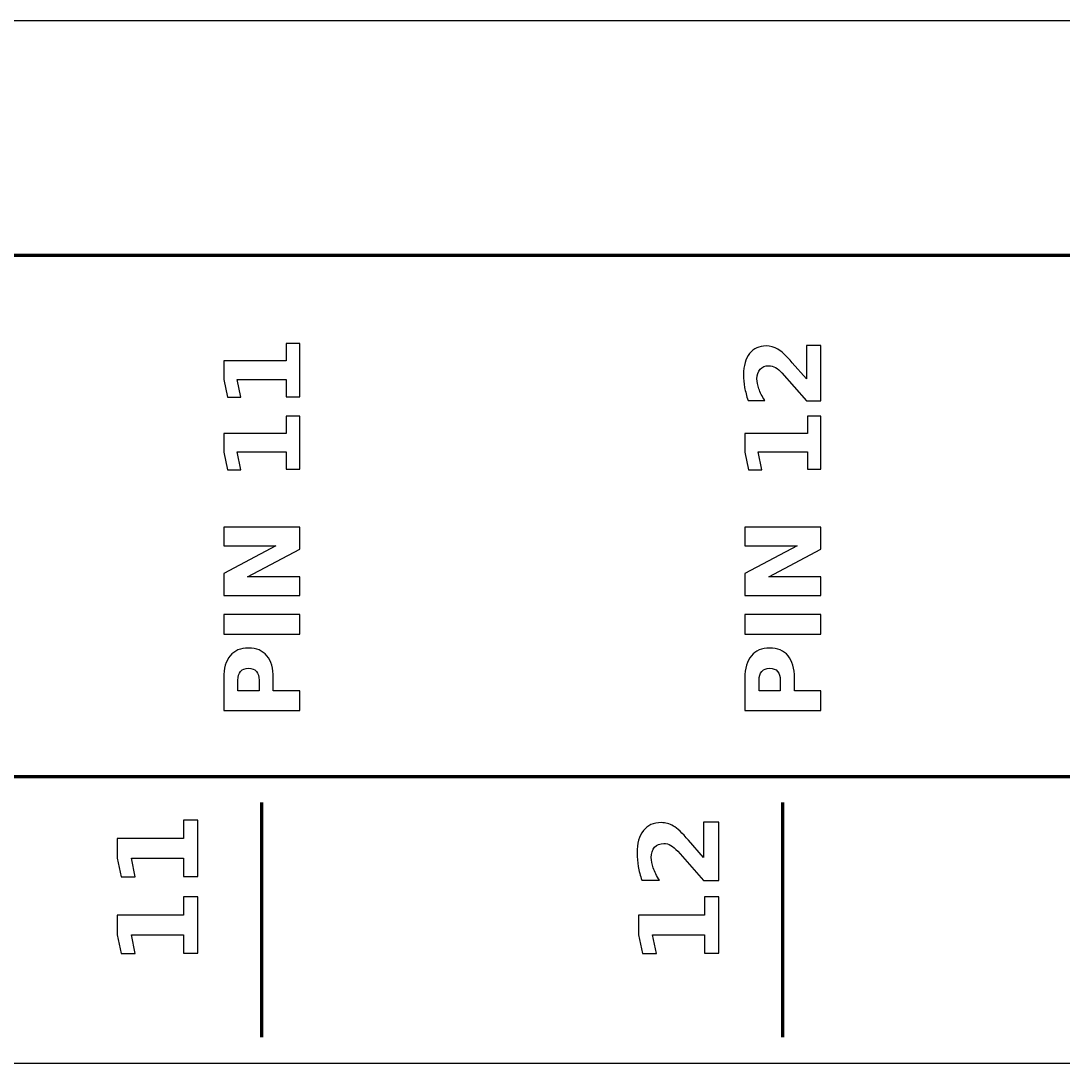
# Model space of a CAD drawing. Header units: centimetres. Extents: x -18.5 to -2.5, y -15.8 to -13.8.
# Drawn here: x -8.5 to -6.5, y -15.85 to -13.85 of the extents above; entities that cross this region are included whole.
import ezdxf

# ---------------------------------------------------------------- set-up
doc = ezdxf.new("R2010")
doc.units = ezdxf.units.CM
doc.header["$MEASUREMENT"] = 0
doc.layers.add('Layer 1', color=7, linetype='Continuous')

msp = doc.modelspace()

# ---------------------------------------------------------------- linework, layer by layer
at = {"layer": 'Layer 1', "color": 7}
msp.add_open_spline([(-18.5, -13.85), (-18.5, -13.85), (-2.5, -13.85), (-2.5, -13.85), (-2.5, -13.85), (-2.5, -13.85), (-2.5, -15.85), (-2.5, -15.85), (-2.5, -15.85), (-2.5, -15.85), (-18.5, -15.85), (-18.5, -15.85), (-18.5, -15.85), (-18.5, -15.85), (-18.5, -13.85), (-18.5, -13.85)], degree=3, knots=[0, 0, 0, 0, 0.25, 0.25, 0.25, 0.25, 0.5, 0.5, 0.5, 0.5, 0.75, 0.75, 0.75, 0.75, 1, 1, 1, 1], dxfattribs=at)
msp.add_open_spline([(-18.5, -13.85), (-18.5, -13.85), (-2.5, -13.85), (-2.5, -13.85), (-2.5, -13.85), (-2.5, -13.85), (-2.5, -15.85), (-2.5, -15.85), (-2.5, -15.85), (-2.5, -15.85), (-18.5, -15.85), (-18.5, -15.85), (-18.5, -15.85), (-18.5, -15.85), (-18.5, -13.85), (-18.5, -13.85)], degree=3, knots=[0, 0, 0, 0, 0.25, 0.25, 0.25, 0.25, 0.5, 0.5, 0.5, 0.5, 0.75, 0.75, 0.75, 0.75, 1, 1, 1, 1], dxfattribs=at)
at = {"layer": 'Layer 1', "color": 250, "lineweight": 100}
msp.add_open_spline([(-18.30001, -15.3), (-18.30001, -15.3), (-18.30001, -14.3), (-18.30001, -14.3), (-18.30001, -14.3), (-18.30001, -14.3), (-2.70001, -14.3), (-2.70001, -14.3), (-2.70001, -14.3), (-2.70001, -14.3), (-2.70001, -15.3), (-2.70001, -15.3), (-2.70001, -15.3), (-2.70001, -15.3), (-18.30001, -15.3), (-18.30001, -15.3)], degree=3, knots=[0, 0, 0, 0, 0.25, 0.25, 0.25, 0.25, 0.5, 0.5, 0.5, 0.5, 0.75, 0.75, 0.75, 0.75, 1, 1, 1, 1], dxfattribs=at)
at = {"layer": 'Layer 1', "color": 250}
for points, knots in [([(-7.99067, -14.57128), (-7.99067, -14.57128), (-7.99067, -14.53808), (-7.99067, -14.53808), (-7.99067, -14.53808), (-7.99067, -14.53808), (-8.0849, -14.53808), (-8.0849, -14.53808), (-8.0849, -14.53808), (-8.0849, -14.53808), (-8.07787, -14.57214), (-8.07787, -14.57214), (-8.07787, -14.57214), (-8.07787, -14.57214), (-8.10347, -14.57214), (-8.10347, -14.57214), (-8.10347, -14.57214), (-8.10347, -14.57214), (-8.1105, -14.53828), (-8.1105, -14.53828), (-8.1105, -14.53828), (-8.1105, -14.53828), (-8.1105, -14.50254), (-8.1105, -14.50254), (-8.1105, -14.50254), (-8.1105, -14.50254), (-7.99067, -14.50254), (-7.99067, -14.50254), (-7.99067, -14.50254), (-7.99067, -14.50254), (-7.99067, -14.46934), (-7.99067, -14.46934), (-7.99067, -14.46934), (-7.99067, -14.46934), (-7.9647, -14.46934), (-7.9647, -14.46934), (-7.9647, -14.46934), (-7.9647, -14.46934), (-7.9647, -14.57128), (-7.9647, -14.57128), (-7.9647, -14.57128), (-7.9647, -14.57128), (-7.99067, -14.57128), (-7.99067, -14.57128)], [0, 0, 0, 0, 0.0909091, 0.0909091, 0.0909091, 0.0909091, 0.1818182, 0.1818182, 0.1818182, 0.1818182, 0.2727273, 0.2727273, 0.2727273, 0.2727273, 0.3636364, 0.3636364, 0.3636364, 0.3636364, 0.4545455, 0.4545455, 0.4545455, 0.4545455, 0.5454545, 0.5454545, 0.5454545, 0.5454545, 0.6363636, 0.6363636, 0.6363636, 0.6363636, 0.7272727, 0.7272727, 0.7272727, 0.7272727, 0.8181818, 0.8181818, 0.8181818, 0.8181818, 0.9090909, 0.9090909, 0.9090909, 0.9090909, 1, 1, 1, 1]), ([(-6.99233, -14.53708), (-6.99233, -14.53708), (-6.99233, -14.47291), (-6.99233, -14.47291), (-6.99233, -14.47291), (-6.99233, -14.47291), (-6.9647, -14.47291), (-6.9647, -14.47291), (-6.9647, -14.47291), (-6.9647, -14.47291), (-6.9647, -14.57888), (-6.9647, -14.57888), (-6.9647, -14.57888), (-6.9647, -14.57888), (-6.99233, -14.57888), (-6.99233, -14.57888), (-6.99233, -14.57888), (-6.99233, -14.57888), (-7.0393, -14.52564), (-7.0393, -14.52564), (-7.0393, -14.52564), (-7.0436, -14.52088), (-7.0478, -14.51738), (-7.0519, -14.51511), (-7.0519, -14.51511), (-7.056, -14.51281), (-7.06027, -14.51168), (-7.0647, -14.51168), (-7.0647, -14.51168), (-7.07153, -14.51168), (-7.07703, -14.51398), (-7.0812, -14.51858), (-7.0812, -14.51858), (-7.08537, -14.52314), (-7.08743, -14.52924), (-7.08743, -14.53688), (-7.08743, -14.53688), (-7.08743, -14.54274), (-7.08617, -14.54914), (-7.08367, -14.55611), (-7.08367, -14.55611), (-7.08117, -14.56308), (-7.07743, -14.57054), (-7.0725, -14.57848), (-7.0725, -14.57848), (-7.0725, -14.57848), (-7.10453, -14.57848), (-7.10453, -14.57848), (-7.10453, -14.57848), (-7.10733, -14.57001), (-7.10947, -14.56164), (-7.11093, -14.55338), (-7.11093, -14.55338), (-7.1124, -14.54511), (-7.11313, -14.53701), (-7.11313, -14.52904), (-7.11313, -14.52904), (-7.11313, -14.51161), (-7.1093, -14.49804), (-7.1016, -14.48838), (-7.1016, -14.48838), (-7.09393, -14.47871), (-7.08323, -14.47388), (-7.06947, -14.47388), (-7.06947, -14.47388), (-7.06153, -14.47388), (-7.05413, -14.47594), (-7.04727, -14.48004), (-7.04727, -14.48004), (-7.0404, -14.48414), (-7.0312, -14.49278), (-7.01967, -14.50591), (-7.01967, -14.50591), (-7.01967, -14.50591), (-6.99233, -14.53708), (-6.99233, -14.53708)], [0, 0, 0, 0, 0.0526316, 0.0526316, 0.0526316, 0.0526316, 0.1052632, 0.1052632, 0.1052632, 0.1052632, 0.1578947, 0.1578947, 0.1578947, 0.1578947, 0.2105263, 0.2105263, 0.2105263, 0.2105263, 0.2631579, 0.2631579, 0.2631579, 0.2631579, 0.3157895, 0.3157895, 0.3157895, 0.3157895, 0.3684211, 0.3684211, 0.3684211, 0.3684211, 0.4210526, 0.4210526, 0.4210526, 0.4210526, 0.4736842, 0.4736842, 0.4736842, 0.4736842, 0.5263158, 0.5263158, 0.5263158, 0.5263158, 0.5789474, 0.5789474, 0.5789474, 0.5789474, 0.6315789, 0.6315789, 0.6315789, 0.6315789, 0.6842105, 0.6842105, 0.6842105, 0.6842105, 0.7368421, 0.7368421, 0.7368421, 0.7368421, 0.7894737, 0.7894737, 0.7894737, 0.7894737, 0.8421053, 0.8421053, 0.8421053, 0.8421053, 0.8947368, 0.8947368, 0.8947368, 0.8947368, 0.9473684, 0.9473684, 0.9473684, 0.9473684, 1, 1, 1, 1]), ([(-7.99067, -14.71045), (-7.99067, -14.71045), (-7.99067, -14.67725), (-7.99067, -14.67725), (-7.99067, -14.67725), (-7.99067, -14.67725), (-8.0849, -14.67725), (-8.0849, -14.67725), (-8.0849, -14.67725), (-8.0849, -14.67725), (-8.07787, -14.71131), (-8.07787, -14.71131), (-8.07787, -14.71131), (-8.07787, -14.71131), (-8.10347, -14.71131), (-8.10347, -14.71131), (-8.10347, -14.71131), (-8.10347, -14.71131), (-8.1105, -14.67745), (-8.1105, -14.67745), (-8.1105, -14.67745), (-8.1105, -14.67745), (-8.1105, -14.64171), (-8.1105, -14.64171), (-8.1105, -14.64171), (-8.1105, -14.64171), (-7.99067, -14.64171), (-7.99067, -14.64171), (-7.99067, -14.64171), (-7.99067, -14.64171), (-7.99067, -14.60851), (-7.99067, -14.60851), (-7.99067, -14.60851), (-7.99067, -14.60851), (-7.9647, -14.60851), (-7.9647, -14.60851), (-7.9647, -14.60851), (-7.9647, -14.60851), (-7.9647, -14.71045), (-7.9647, -14.71045), (-7.9647, -14.71045), (-7.9647, -14.71045), (-7.99067, -14.71045), (-7.99067, -14.71045)], [0, 0, 0, 0, 0.0909091, 0.0909091, 0.0909091, 0.0909091, 0.1818182, 0.1818182, 0.1818182, 0.1818182, 0.2727273, 0.2727273, 0.2727273, 0.2727273, 0.3636364, 0.3636364, 0.3636364, 0.3636364, 0.4545455, 0.4545455, 0.4545455, 0.4545455, 0.5454545, 0.5454545, 0.5454545, 0.5454545, 0.6363636, 0.6363636, 0.6363636, 0.6363636, 0.7272727, 0.7272727, 0.7272727, 0.7272727, 0.8181818, 0.8181818, 0.8181818, 0.8181818, 0.9090909, 0.9090909, 0.9090909, 0.9090909, 1, 1, 1, 1]), ([(-6.99067, -14.71045), (-6.99067, -14.71045), (-6.99067, -14.67725), (-6.99067, -14.67725), (-6.99067, -14.67725), (-6.99067, -14.67725), (-7.0849, -14.67725), (-7.0849, -14.67725), (-7.0849, -14.67725), (-7.0849, -14.67725), (-7.07787, -14.71131), (-7.07787, -14.71131), (-7.07787, -14.71131), (-7.07787, -14.71131), (-7.10347, -14.71131), (-7.10347, -14.71131), (-7.10347, -14.71131), (-7.10347, -14.71131), (-7.1105, -14.67745), (-7.1105, -14.67745), (-7.1105, -14.67745), (-7.1105, -14.67745), (-7.1105, -14.64171), (-7.1105, -14.64171), (-7.1105, -14.64171), (-7.1105, -14.64171), (-6.99067, -14.64171), (-6.99067, -14.64171), (-6.99067, -14.64171), (-6.99067, -14.64171), (-6.99067, -14.60851), (-6.99067, -14.60851), (-6.99067, -14.60851), (-6.99067, -14.60851), (-6.9647, -14.60851), (-6.9647, -14.60851), (-6.9647, -14.60851), (-6.9647, -14.60851), (-6.9647, -14.71045), (-6.9647, -14.71045), (-6.9647, -14.71045), (-6.9647, -14.71045), (-6.99067, -14.71045), (-6.99067, -14.71045)], [0, 0, 0, 0, 0.0909091, 0.0909091, 0.0909091, 0.0909091, 0.1818182, 0.1818182, 0.1818182, 0.1818182, 0.2727273, 0.2727273, 0.2727273, 0.2727273, 0.3636364, 0.3636364, 0.3636364, 0.3636364, 0.4545455, 0.4545455, 0.4545455, 0.4545455, 0.5454545, 0.5454545, 0.5454545, 0.5454545, 0.6363636, 0.6363636, 0.6363636, 0.6363636, 0.7272727, 0.7272727, 0.7272727, 0.7272727, 0.8181818, 0.8181818, 0.8181818, 0.8181818, 0.9090909, 0.9090909, 0.9090909, 0.9090909, 1, 1, 1, 1]), ([(-8.1105, -14.95251), (-8.1105, -14.95251), (-8.1105, -14.91051), (-8.1105, -14.91051), (-8.1105, -14.91051), (-8.1105, -14.91051), (-8.0105, -14.85748), (-8.0105, -14.85748), (-8.0105, -14.85748), (-8.0105, -14.85748), (-8.1105, -14.85748), (-8.1105, -14.85748), (-8.1105, -14.85748), (-8.1105, -14.85748), (-8.1105, -14.82185), (-8.1105, -14.82185), (-8.1105, -14.82185), (-8.1105, -14.82185), (-7.9647, -14.82185), (-7.9647, -14.82185), (-7.9647, -14.82185), (-7.9647, -14.82185), (-7.9647, -14.86385), (-7.9647, -14.86385), (-7.9647, -14.86385), (-7.9647, -14.86385), (-8.0647, -14.91688), (-8.0647, -14.91688), (-8.0647, -14.91688), (-8.0647, -14.91688), (-7.9647, -14.91688), (-7.9647, -14.91688), (-7.9647, -14.91688), (-7.9647, -14.91688), (-7.9647, -14.95251), (-7.9647, -14.95251), (-7.9647, -14.95251), (-7.9647, -14.95251), (-8.1105, -14.95251), (-8.1105, -14.95251)], [0, 0, 0, 0, 0.1, 0.1, 0.1, 0.1, 0.2, 0.2, 0.2, 0.2, 0.3, 0.3, 0.3, 0.3, 0.4, 0.4, 0.4, 0.4, 0.5, 0.5, 0.5, 0.5, 0.6, 0.6, 0.6, 0.6, 0.7, 0.7, 0.7, 0.7, 0.8, 0.8, 0.8, 0.8, 0.9, 0.9, 0.9, 0.9, 1, 1, 1, 1]), ([(-7.1105, -14.95251), (-7.1105, -14.95251), (-7.1105, -14.91051), (-7.1105, -14.91051), (-7.1105, -14.91051), (-7.1105, -14.91051), (-7.0105, -14.85748), (-7.0105, -14.85748), (-7.0105, -14.85748), (-7.0105, -14.85748), (-7.1105, -14.85748), (-7.1105, -14.85748), (-7.1105, -14.85748), (-7.1105, -14.85748), (-7.1105, -14.82185), (-7.1105, -14.82185), (-7.1105, -14.82185), (-7.1105, -14.82185), (-6.9647, -14.82185), (-6.9647, -14.82185), (-6.9647, -14.82185), (-6.9647, -14.82185), (-6.9647, -14.86385), (-6.9647, -14.86385), (-6.9647, -14.86385), (-6.9647, -14.86385), (-7.0647, -14.91688), (-7.0647, -14.91688), (-7.0647, -14.91688), (-7.0647, -14.91688), (-6.9647, -14.91688), (-6.9647, -14.91688), (-6.9647, -14.91688), (-6.9647, -14.91688), (-6.9647, -14.95251), (-6.9647, -14.95251), (-6.9647, -14.95251), (-6.9647, -14.95251), (-7.1105, -14.95251), (-7.1105, -14.95251)], [0, 0, 0, 0, 0.1, 0.1, 0.1, 0.1, 0.2, 0.2, 0.2, 0.2, 0.3, 0.3, 0.3, 0.3, 0.4, 0.4, 0.4, 0.4, 0.5, 0.5, 0.5, 0.5, 0.6, 0.6, 0.6, 0.6, 0.7, 0.7, 0.7, 0.7, 0.8, 0.8, 0.8, 0.8, 0.9, 0.9, 0.9, 0.9, 1, 1, 1, 1]), ([(-8.1105, -15.02691), (-8.1105, -15.02691), (-8.1105, -14.98931), (-8.1105, -14.98931), (-8.1105, -14.98931), (-8.1105, -14.98931), (-7.9647, -14.98931), (-7.9647, -14.98931), (-7.9647, -14.98931), (-7.9647, -14.98931), (-7.9647, -15.02691), (-7.9647, -15.02691), (-7.9647, -15.02691), (-7.9647, -15.02691), (-8.1105, -15.02691), (-8.1105, -15.02691)], [0, 0, 0, 0, 0.25, 0.25, 0.25, 0.25, 0.5, 0.5, 0.5, 0.5, 0.75, 0.75, 0.75, 0.75, 1, 1, 1, 1]), ([(-7.1105, -15.02691), (-7.1105, -15.02691), (-7.1105, -14.98931), (-7.1105, -14.98931), (-7.1105, -14.98931), (-7.1105, -14.98931), (-6.9647, -14.98931), (-6.9647, -14.98931), (-6.9647, -14.98931), (-6.9647, -14.98931), (-6.9647, -15.02691), (-6.9647, -15.02691), (-6.9647, -15.02691), (-6.9647, -15.02691), (-7.1105, -15.02691), (-7.1105, -15.02691)], [0, 0, 0, 0, 0.25, 0.25, 0.25, 0.25, 0.5, 0.5, 0.5, 0.5, 0.75, 0.75, 0.75, 0.75, 1, 1, 1, 1]), ([(-8.1105, -15.17348), (-8.1105, -15.17348), (-8.1105, -15.11108), (-8.1105, -15.11108), (-8.1105, -15.11108), (-8.1105, -15.09252), (-8.10637, -15.07828), (-8.09813, -15.06835), (-8.09813, -15.06835), (-8.0899, -15.05842), (-8.07817, -15.05345), (-8.06293, -15.05345), (-8.06293, -15.05345), (-8.04767, -15.05345), (-8.0359, -15.05842), (-8.02767, -15.06835), (-8.02767, -15.06835), (-8.01943, -15.07828), (-8.0153, -15.09252), (-8.0153, -15.11108), (-8.0153, -15.11108), (-8.0153, -15.11108), (-8.0153, -15.13588), (-8.0153, -15.13588), (-8.0153, -15.13588), (-8.0153, -15.13588), (-7.9647, -15.13588), (-7.9647, -15.13588), (-7.9647, -15.13588), (-7.9647, -15.13588), (-7.9647, -15.17348), (-7.9647, -15.17348), (-7.9647, -15.17348), (-7.9647, -15.17348), (-8.1105, -15.17348), (-8.1105, -15.17348)], [0, 0, 0, 0, 0.1111111, 0.1111111, 0.1111111, 0.1111111, 0.2222222, 0.2222222, 0.2222222, 0.2222222, 0.3333333, 0.3333333, 0.3333333, 0.3333333, 0.4444444, 0.4444444, 0.4444444, 0.4444444, 0.5555556, 0.5555556, 0.5555556, 0.5555556, 0.6666667, 0.6666667, 0.6666667, 0.6666667, 0.7777778, 0.7777778, 0.7777778, 0.7777778, 0.8888889, 0.8888889, 0.8888889, 0.8888889, 1, 1, 1, 1]), ([(-7.1105, -15.17348), (-7.1105, -15.17348), (-7.1105, -15.11108), (-7.1105, -15.11108), (-7.1105, -15.11108), (-7.1105, -15.09252), (-7.10637, -15.07828), (-7.09813, -15.06835), (-7.09813, -15.06835), (-7.0899, -15.05842), (-7.07817, -15.05345), (-7.06293, -15.05345), (-7.06293, -15.05345), (-7.04767, -15.05345), (-7.0359, -15.05842), (-7.02767, -15.06835), (-7.02767, -15.06835), (-7.01943, -15.07828), (-7.0153, -15.09252), (-7.0153, -15.11108), (-7.0153, -15.11108), (-7.0153, -15.11108), (-7.0153, -15.13588), (-7.0153, -15.13588), (-7.0153, -15.13588), (-7.0153, -15.13588), (-6.9647, -15.13588), (-6.9647, -15.13588), (-6.9647, -15.13588), (-6.9647, -15.13588), (-6.9647, -15.17348), (-6.9647, -15.17348), (-6.9647, -15.17348), (-6.9647, -15.17348), (-7.1105, -15.17348), (-7.1105, -15.17348)], [0, 0, 0, 0, 0.1111111, 0.1111111, 0.1111111, 0.1111111, 0.2222222, 0.2222222, 0.2222222, 0.2222222, 0.3333333, 0.3333333, 0.3333333, 0.3333333, 0.4444444, 0.4444444, 0.4444444, 0.4444444, 0.5555556, 0.5555556, 0.5555556, 0.5555556, 0.6666667, 0.6666667, 0.6666667, 0.6666667, 0.7777778, 0.7777778, 0.7777778, 0.7777778, 0.8888889, 0.8888889, 0.8888889, 0.8888889, 1, 1, 1, 1]), ([(-8.08327, -15.13588), (-8.08327, -15.13588), (-8.04253, -15.13588), (-8.04253, -15.13588), (-8.04253, -15.13588), (-8.04253, -15.13588), (-8.04253, -15.11508), (-8.04253, -15.11508), (-8.04253, -15.11508), (-8.04253, -15.10778), (-8.0443, -15.10215), (-8.04787, -15.09818), (-8.04787, -15.09818), (-8.0514, -15.09422), (-8.05643, -15.09222), (-8.06293, -15.09222), (-8.06293, -15.09222), (-8.06947, -15.09222), (-8.07447, -15.09422), (-8.078, -15.09818), (-8.078, -15.09818), (-8.0815, -15.10215), (-8.08327, -15.10778), (-8.08327, -15.11508), (-8.08327, -15.11508), (-8.08327, -15.11508), (-8.08327, -15.13588), (-8.08327, -15.13588)], [0, 0, 0, 0, 0.1428571, 0.1428571, 0.1428571, 0.1428571, 0.2857143, 0.2857143, 0.2857143, 0.2857143, 0.4285714, 0.4285714, 0.4285714, 0.4285714, 0.5714286, 0.5714286, 0.5714286, 0.5714286, 0.7142857, 0.7142857, 0.7142857, 0.7142857, 0.8571429, 0.8571429, 0.8571429, 0.8571429, 1, 1, 1, 1]), ([(-7.08327, -15.13588), (-7.08327, -15.13588), (-7.04253, -15.13588), (-7.04253, -15.13588), (-7.04253, -15.13588), (-7.04253, -15.13588), (-7.04253, -15.11508), (-7.04253, -15.11508), (-7.04253, -15.11508), (-7.04253, -15.10778), (-7.0443, -15.10215), (-7.04787, -15.09818), (-7.04787, -15.09818), (-7.0514, -15.09422), (-7.05643, -15.09222), (-7.06293, -15.09222), (-7.06293, -15.09222), (-7.06947, -15.09222), (-7.07447, -15.09422), (-7.078, -15.09818), (-7.078, -15.09818), (-7.0815, -15.10215), (-7.08327, -15.10778), (-7.08327, -15.11508), (-7.08327, -15.11508), (-7.08327, -15.11508), (-7.08327, -15.13588), (-7.08327, -15.13588)], [0, 0, 0, 0, 0.1428571, 0.1428571, 0.1428571, 0.1428571, 0.2857143, 0.2857143, 0.2857143, 0.2857143, 0.4285714, 0.4285714, 0.4285714, 0.4285714, 0.5714286, 0.5714286, 0.5714286, 0.5714286, 0.7142857, 0.7142857, 0.7142857, 0.7142857, 0.8571429, 0.8571429, 0.8571429, 0.8571429, 1, 1, 1, 1]), ([(-8.18784, -15.49155), (-8.18784, -15.49155), (-8.18784, -15.45641), (-8.18784, -15.45641), (-8.18784, -15.45641), (-8.18784, -15.45641), (-8.28757, -15.45641), (-8.28757, -15.45641), (-8.28757, -15.45641), (-8.28757, -15.45641), (-8.28013, -15.49247), (-8.28013, -15.49247), (-8.28013, -15.49247), (-8.28013, -15.49247), (-8.30722, -15.49247), (-8.30722, -15.49247), (-8.30722, -15.49247), (-8.30722, -15.49247), (-8.31467, -15.45662), (-8.31467, -15.45662), (-8.31467, -15.45662), (-8.31467, -15.45662), (-8.31467, -15.41881), (-8.31467, -15.41881), (-8.31467, -15.41881), (-8.31467, -15.41881), (-8.18784, -15.41881), (-8.18784, -15.41881), (-8.18784, -15.41881), (-8.18784, -15.41881), (-8.18784, -15.38367), (-8.18784, -15.38367), (-8.18784, -15.38367), (-8.18784, -15.38367), (-8.16036, -15.38367), (-8.16036, -15.38367), (-8.16036, -15.38367), (-8.16036, -15.38367), (-8.16036, -15.49155), (-8.16036, -15.49155), (-8.16036, -15.49155), (-8.16036, -15.49155), (-8.18784, -15.49155), (-8.18784, -15.49155)], [0, 0, 0, 0, 0.0909091, 0.0909091, 0.0909091, 0.0909091, 0.1818182, 0.1818182, 0.1818182, 0.1818182, 0.2727273, 0.2727273, 0.2727273, 0.2727273, 0.3636364, 0.3636364, 0.3636364, 0.3636364, 0.4545455, 0.4545455, 0.4545455, 0.4545455, 0.5454545, 0.5454545, 0.5454545, 0.5454545, 0.6363636, 0.6363636, 0.6363636, 0.6363636, 0.7272727, 0.7272727, 0.7272727, 0.7272727, 0.8181818, 0.8181818, 0.8181818, 0.8181818, 0.9090909, 0.9090909, 0.9090909, 0.9090909, 1, 1, 1, 1]), ([(-7.18961, -15.45535), (-7.18961, -15.45535), (-7.18961, -15.38744), (-7.18961, -15.38744), (-7.18961, -15.38744), (-7.18961, -15.38744), (-7.16036, -15.38744), (-7.16036, -15.38744), (-7.16036, -15.38744), (-7.16036, -15.38744), (-7.16036, -15.49959), (-7.16036, -15.49959), (-7.16036, -15.49959), (-7.16036, -15.49959), (-7.18961, -15.49959), (-7.18961, -15.49959), (-7.18961, -15.49959), (-7.18961, -15.49959), (-7.23931, -15.44325), (-7.23931, -15.44325), (-7.23931, -15.44325), (-7.24386, -15.43821), (-7.24831, -15.4345), (-7.25265, -15.43211), (-7.25265, -15.43211), (-7.25699, -15.42967), (-7.2615, -15.42847), (-7.26619, -15.42847), (-7.26619, -15.42847), (-7.27343, -15.42847), (-7.27925, -15.43091), (-7.28366, -15.43577), (-7.28366, -15.43577), (-7.28807, -15.44061), (-7.29025, -15.44706), (-7.29025, -15.45514), (-7.29025, -15.45514), (-7.29025, -15.46135), (-7.28891, -15.46812), (-7.28627, -15.4755), (-7.28627, -15.4755), (-7.28362, -15.48287), (-7.27967, -15.49077), (-7.27445, -15.49917), (-7.27445, -15.49917), (-7.27445, -15.49917), (-7.30835, -15.49917), (-7.30835, -15.49917), (-7.30835, -15.49917), (-7.31132, -15.49021), (-7.31357, -15.48135), (-7.31513, -15.4726), (-7.31513, -15.4726), (-7.31668, -15.46386), (-7.31745, -15.45528), (-7.31745, -15.44685), (-7.31745, -15.44685), (-7.31745, -15.4284), (-7.3134, -15.41404), (-7.30525, -15.40381), (-7.30525, -15.40381), (-7.29713, -15.39358), (-7.28581, -15.38847), (-7.27124, -15.38847), (-7.27124, -15.38847), (-7.26284, -15.38847), (-7.25501, -15.39065), (-7.24774, -15.39499), (-7.24774, -15.39499), (-7.24048, -15.39933), (-7.23074, -15.40847), (-7.21853, -15.42237), (-7.21853, -15.42237), (-7.21853, -15.42237), (-7.18961, -15.45535), (-7.18961, -15.45535)], [0, 0, 0, 0, 0.0526316, 0.0526316, 0.0526316, 0.0526316, 0.1052632, 0.1052632, 0.1052632, 0.1052632, 0.1578947, 0.1578947, 0.1578947, 0.1578947, 0.2105263, 0.2105263, 0.2105263, 0.2105263, 0.2631579, 0.2631579, 0.2631579, 0.2631579, 0.3157895, 0.3157895, 0.3157895, 0.3157895, 0.3684211, 0.3684211, 0.3684211, 0.3684211, 0.4210526, 0.4210526, 0.4210526, 0.4210526, 0.4736842, 0.4736842, 0.4736842, 0.4736842, 0.5263158, 0.5263158, 0.5263158, 0.5263158, 0.5789474, 0.5789474, 0.5789474, 0.5789474, 0.6315789, 0.6315789, 0.6315789, 0.6315789, 0.6842105, 0.6842105, 0.6842105, 0.6842105, 0.7368421, 0.7368421, 0.7368421, 0.7368421, 0.7894737, 0.7894737, 0.7894737, 0.7894737, 0.8421053, 0.8421053, 0.8421053, 0.8421053, 0.8947368, 0.8947368, 0.8947368, 0.8947368, 0.9473684, 0.9473684, 0.9473684, 0.9473684, 1, 1, 1, 1]), ([(-8.18784, -15.63884), (-8.18784, -15.63884), (-8.18784, -15.6037), (-8.18784, -15.6037), (-8.18784, -15.6037), (-8.18784, -15.6037), (-8.28757, -15.6037), (-8.28757, -15.6037), (-8.28757, -15.6037), (-8.28757, -15.6037), (-8.28013, -15.63976), (-8.28013, -15.63976), (-8.28013, -15.63976), (-8.28013, -15.63976), (-8.30722, -15.63976), (-8.30722, -15.63976), (-8.30722, -15.63976), (-8.30722, -15.63976), (-8.31467, -15.60391), (-8.31467, -15.60391), (-8.31467, -15.60391), (-8.31467, -15.60391), (-8.31467, -15.5661), (-8.31467, -15.5661), (-8.31467, -15.5661), (-8.31467, -15.5661), (-8.18784, -15.5661), (-8.18784, -15.5661), (-8.18784, -15.5661), (-8.18784, -15.5661), (-8.18784, -15.53096), (-8.18784, -15.53096), (-8.18784, -15.53096), (-8.18784, -15.53096), (-8.16036, -15.53096), (-8.16036, -15.53096), (-8.16036, -15.53096), (-8.16036, -15.53096), (-8.16036, -15.63884), (-8.16036, -15.63884), (-8.16036, -15.63884), (-8.16036, -15.63884), (-8.18784, -15.63884), (-8.18784, -15.63884)], [0, 0, 0, 0, 0.0909091, 0.0909091, 0.0909091, 0.0909091, 0.1818182, 0.1818182, 0.1818182, 0.1818182, 0.2727273, 0.2727273, 0.2727273, 0.2727273, 0.3636364, 0.3636364, 0.3636364, 0.3636364, 0.4545455, 0.4545455, 0.4545455, 0.4545455, 0.5454545, 0.5454545, 0.5454545, 0.5454545, 0.6363636, 0.6363636, 0.6363636, 0.6363636, 0.7272727, 0.7272727, 0.7272727, 0.7272727, 0.8181818, 0.8181818, 0.8181818, 0.8181818, 0.9090909, 0.9090909, 0.9090909, 0.9090909, 1, 1, 1, 1]), ([(-7.18784, -15.63884), (-7.18784, -15.63884), (-7.18784, -15.6037), (-7.18784, -15.6037), (-7.18784, -15.6037), (-7.18784, -15.6037), (-7.28757, -15.6037), (-7.28757, -15.6037), (-7.28757, -15.6037), (-7.28757, -15.6037), (-7.28013, -15.63976), (-7.28013, -15.63976), (-7.28013, -15.63976), (-7.28013, -15.63976), (-7.30722, -15.63976), (-7.30722, -15.63976), (-7.30722, -15.63976), (-7.30722, -15.63976), (-7.31467, -15.60391), (-7.31467, -15.60391), (-7.31467, -15.60391), (-7.31467, -15.60391), (-7.31467, -15.5661), (-7.31467, -15.5661), (-7.31467, -15.5661), (-7.31467, -15.5661), (-7.18784, -15.5661), (-7.18784, -15.5661), (-7.18784, -15.5661), (-7.18784, -15.5661), (-7.18784, -15.53096), (-7.18784, -15.53096), (-7.18784, -15.53096), (-7.18784, -15.53096), (-7.16036, -15.53096), (-7.16036, -15.53096), (-7.16036, -15.53096), (-7.16036, -15.53096), (-7.16036, -15.63884), (-7.16036, -15.63884), (-7.16036, -15.63884), (-7.16036, -15.63884), (-7.18784, -15.63884), (-7.18784, -15.63884)], [0, 0, 0, 0, 0.0909091, 0.0909091, 0.0909091, 0.0909091, 0.1818182, 0.1818182, 0.1818182, 0.1818182, 0.2727273, 0.2727273, 0.2727273, 0.2727273, 0.3636364, 0.3636364, 0.3636364, 0.3636364, 0.4545455, 0.4545455, 0.4545455, 0.4545455, 0.5454545, 0.5454545, 0.5454545, 0.5454545, 0.6363636, 0.6363636, 0.6363636, 0.6363636, 0.7272727, 0.7272727, 0.7272727, 0.7272727, 0.8181818, 0.8181818, 0.8181818, 0.8181818, 0.9090909, 0.9090909, 0.9090909, 0.9090909, 1, 1, 1, 1])]:
    msp.add_open_spline(points, degree=3, knots=knots, dxfattribs=at)
at = {"layer": 'Layer 1', "color": 250, "lineweight": 106}
for points in [[(-8.0375, -15.8), (-8.0375, -15.8), (-8.03752, -15.35001), (-8.03752, -15.35001)], [(-7.0375, -15.8), (-7.0375, -15.8), (-7.03752, -15.35001), (-7.03752, -15.35001)]]:
    msp.add_open_spline(points, degree=3, dxfattribs=at)

doc.saveas('drawing.dxf')
